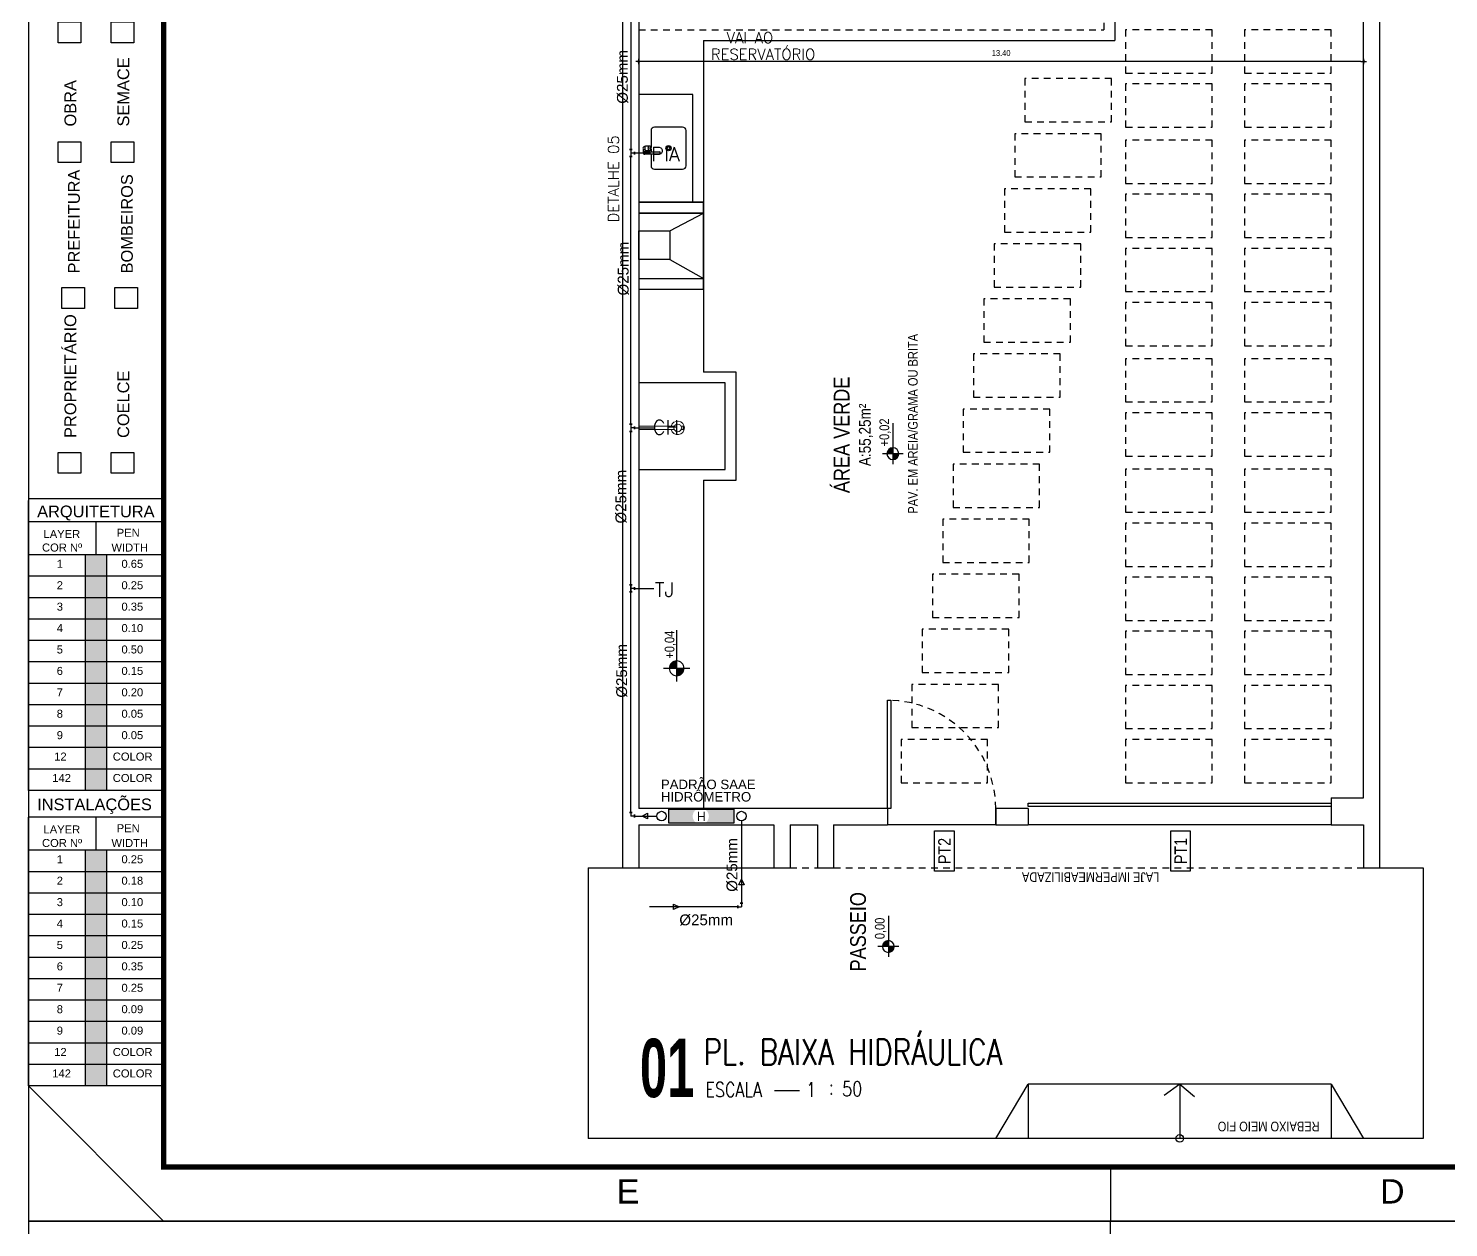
# Model space of a CAD drawing. Header units: millimetres. Extents: x 3923 to 4007, y 744 to 863.
# Drawn here: x 3923.03 to 3949.28, y 803.27 to 825.44 of the extents above; entities that cross this region are included whole.
import ezdxf
from ezdxf.enums import TextEntityAlignment as Align

# ---------------------------------------------------------------- set-up
doc = ezdxf.new("R2010")
doc.units = ezdxf.units.MM
doc.linetypes.add('HIDDEN2', pattern=[0.1875, 0.125, -0.0625])
for name, color, linetype in [('-HIDRO', 8, 'Continuous'), ('AF', 5, 'Continuous'), ('COTA', 7, 'Continuous'), ('Diametro', 2, 'Continuous'), ('DIVERSOS', 1, 'Continuous'), ('E-txt-g', 3, 'Continuous'), ('HID-TUBPRIMARIO', 5, 'Continuous'), ("PRANCHA - PROJETU'S", 7, 'Continuous'), ('Prumadas_T', 2, 'Continuous'), ('TEXTO', 3, 'Continuous')]:
    doc.layers.add(name, color=color, linetype=linetype)
doc.layers.add('E-Lay-9', color=9, linetype='Continuous', lineweight=9)
doc.layers.add('E-Txt-W', color=7, linetype='Continuous', lineweight=20)
doc.styles.add('100-25', font='ROMANS.shx', dxfattribs={"height": 0.12})
doc.styles.add('ARIAL', font='arial.ttf', dxfattribs={"height": 2})
doc.styles.add('CARIMBO_DADOS', font='arial.ttf', dxfattribs={"height": 0.1})
doc.styles.add('F2', font='ARIALN.TTF')
doc.styles.add('REG140', font='romans.shx', dxfattribs={"width": 0.8, "height": 0.35})
doc.styles.add('REG60', font='romans.shx', dxfattribs={"width": 0.8, "height": 0.15})
doc.styles.add('REG80', font='romans.shx', dxfattribs={"width": 0.8, "height": 0.2})
doc.styles.add('ROMANS', font='romans__.ttf', dxfattribs={"height": 0.1})
doc.styles.add('SANSSERIF2', font='sanssb__.ttf', dxfattribs={"width": 0.8})
doc.styles.get("Standard").update_dxf_attribs({"font": 'arial.ttf'})
doc.dimstyles.new('ARQUITETURA', dxfattribs={"dimtxt": 0.11, "dimasz": 0.05, "dimexe": 0.1, "dimexo": 0, "dimgap": 0.1, "dimtad": 1, "dimzin": 5, "dimdsep": 46, "dimtxsty": 'F2', "dimblk": 'COTA', "dimcen": 0, "dimse1": 1, "dimse2": 1, "dimadec": 0, "dimazin": 0, "dimtfac": 2, "dimtix": 1, "dimtmove": 2, "dimatfit": 3, "dimldrblk": 'COTA', "dimfxl": 1, "dimtolj": 1, "dimtzin": 5, "dimarcsym": 0})

# ---------------------------------------------------------------- blocks, each defined once
blk = doc.blocks.new('ADFSGASDFG')
at = {"layer": "PRANCHA - PROJETU'S"}
h = blk.add_hatch(color=1, dxfattribs=at)
h.set_gradient(color1=(255, 0, 0), color2=(255, 0, 0), tint=1)
h.paths.add_polyline_path([(278.03, 60.265), (277.634, 60.265), (277.634, 59.869), (278.03, 59.869)])
h = blk.add_hatch(color=1, dxfattribs=at)
h.set_gradient(color1=(255, 255, 0), color2=(255, 255, 0), tint=1)
h.paths.add_polyline_path([(278.03, 59.473), (278.03, 59.869), (277.634, 59.869), (277.634, 59.473)])
h = blk.add_hatch(color=1, dxfattribs=at)
h.set_gradient(color1=(0, 255, 0), color2=(0, 255, 0), tint=1)
h.paths.add_polyline_path([(278.03, 59.473), (277.634, 59.473), (277.634, 59.077), (278.03, 59.077)])
h = blk.add_hatch(color=1, dxfattribs=at)
h.set_gradient(color1=(0, 255, 255), color2=(0, 255, 255), tint=1)
h.paths.add_polyline_path([(278.03, 59.077), (277.634, 59.077), (277.634, 58.681), (278.03, 58.681)])
h = blk.add_hatch(color=1, dxfattribs=at)
h.set_gradient(color1=(0, 0, 255), color2=(0, 0, 255), tint=1)
h.paths.add_polyline_path([(278.03, 58.681), (277.634, 58.681), (277.634, 58.285), (278.03, 58.285)])
h = blk.add_hatch(color=1, dxfattribs=at)
h.set_gradient(color1=(255, 0, 255), color2=(255, 0, 255), tint=1)
h.paths.add_polyline_path([(278.03, 58.285), (277.634, 58.285), (277.634, 57.889), (278.03, 57.889)])
h = blk.add_hatch(color=1, dxfattribs=at)
h.set_gradient(color1=(255, 255, 255), tint=1)
h.paths.add_polyline_path([(278.03, 57.889), (277.634, 57.889), (277.634, 57.493), (278.03, 57.493)])
h = blk.add_hatch(color=1, dxfattribs=at)
h.set_gradient(color1=(128, 128, 128), color2=(128, 128, 128), tint=1)
h.paths.add_polyline_path([(278.03, 57.493), (277.634, 57.493), (277.634, 57.097), (278.03, 57.097)])
h = blk.add_hatch(color=1, dxfattribs=at)
h.set_gradient(color1=(192, 192, 192), color2=(192, 192, 192), tint=1)
h.paths.add_polyline_path([(278.03, 57.097), (277.634, 57.097), (277.634, 56.701), (278.03, 56.701)])
h = blk.add_hatch(color=1, dxfattribs=at)
h.set_gradient(color1=(204, 0, 0), color2=(204, 0, 0), tint=1)
h.paths.add_polyline_path([(278.03, 56.305), (278.03, 56.701), (277.634, 56.701), (277.634, 56.305)])
h = blk.add_hatch(color=1, dxfattribs=at)
h.set_gradient(color1=(0, 153, 204), color2=(0, 153, 204), tint=1)
h.paths.add_polyline_path([(278.03, 56.305), (277.634, 56.305), (277.634, 55.909), (278.03, 55.909)])
h = blk.add_hatch(color=1, dxfattribs=at)
h.set_gradient(color1=(255, 0, 0), color2=(255, 0, 0), tint=1)
h.paths.add_polyline_path([(278.03, 54.802), (277.634, 54.802), (277.634, 54.406), (278.03, 54.406)])
h = blk.add_hatch(color=1, dxfattribs=at)
h.set_gradient(color1=(255, 255, 0), color2=(255, 255, 0), tint=1)
h.paths.add_polyline_path([(278.03, 54.01), (278.03, 54.406), (277.634, 54.406), (277.634, 54.01)])
h = blk.add_hatch(color=1, dxfattribs=at)
h.set_gradient(color1=(0, 255, 0), color2=(0, 255, 0), tint=1)
h.paths.add_polyline_path([(278.03, 54.01), (277.634, 54.01), (277.634, 53.614), (278.03, 53.614)])
h = blk.add_hatch(color=1, dxfattribs=at)
h.set_gradient(color1=(0, 255, 255), color2=(0, 255, 255), tint=1)
h.paths.add_polyline_path([(278.03, 53.614), (277.634, 53.614), (277.634, 53.218), (278.03, 53.218)])
h = blk.add_hatch(color=1, dxfattribs=at)
h.set_gradient(color1=(0, 0, 255), color2=(0, 0, 255), tint=1)
h.paths.add_polyline_path([(278.03, 53.218), (277.634, 53.218), (277.634, 52.822), (278.03, 52.822)])
h = blk.add_hatch(color=1, dxfattribs=at)
h.set_gradient(color1=(255, 0, 255), color2=(255, 0, 255), tint=1)
h.paths.add_polyline_path([(278.03, 52.822), (277.634, 52.822), (277.634, 52.426), (278.03, 52.426)])
h = blk.add_hatch(color=1, dxfattribs=at)
h.set_gradient(color1=(255, 255, 255), tint=1)
h.paths.add_polyline_path([(278.03, 52.426), (277.634, 52.426), (277.634, 52.03), (278.03, 52.03)])
h = blk.add_hatch(color=1, dxfattribs=at)
h.set_gradient(color1=(128, 128, 128), color2=(128, 128, 128), tint=1)
h.paths.add_polyline_path([(278.03, 52.03), (277.634, 52.03), (277.634, 51.634), (278.03, 51.634)])
h = blk.add_hatch(color=1, dxfattribs=at)
h.set_gradient(color1=(192, 192, 192), color2=(192, 192, 192), tint=1)
h.paths.add_polyline_path([(278.03, 51.634), (277.634, 51.634), (277.634, 51.238), (278.03, 51.238)])
h = blk.add_hatch(color=1, dxfattribs=at)
h.set_gradient(color1=(204, 0, 0), color2=(204, 0, 0), tint=1)
h.paths.add_polyline_path([(278.03, 50.842), (278.03, 51.238), (277.634, 51.238), (277.634, 50.842)])
h = blk.add_hatch(color=1, dxfattribs=at)
h.set_gradient(color1=(0, 153, 204), color2=(0, 153, 204), tint=1)
h.paths.add_polyline_path([(278.03, 50.842), (277.634, 50.842), (277.634, 50.446), (278.03, 50.446)])
at = {"layer": "PRANCHA - PROJETU'S", "color": 1}
for p, q in [((360.678, 107.346), (276.578, 107.346)), ((276.578, 107.346), (276.578, 47.946)), ((296.578, 106.346), (296.578, 107.346)), ((279.078, 47.946), (276.578, 50.446)), ((296.578, 48.946), (296.578, 47.946)), ((276.578, 47.946), (360.678, 47.946))]:
    blk.add_line(p, q, dxfattribs=at)
at = {"layer": "PRANCHA - PROJETU'S"}
for p, q in [((279.086, 61.299), (276.578, 61.299)), ((276.578, 55.909), (276.578, 61.272)), ((279.086, 60.876), (276.578, 60.876)), ((279.086, 60.876), (276.578, 60.876)), ((277.832, 60.265), (277.832, 60.876)), ((279.086, 60.876), (279.086, 55.909)), ((279.086, 60.265), (276.578, 60.265)), ((277.634, 55.909), (277.634, 60.265)), ((278.03, 55.909), (278.03, 60.265)), ((279.086, 59.869), (276.578, 59.869)), ((279.086, 59.473), (276.578, 59.473)), ((279.086, 59.077), (276.578, 59.077)), ((279.086, 58.681), (276.578, 58.681)), ((279.086, 58.285), (276.578, 58.285)), ((279.086, 57.889), (276.578, 57.889)), ((279.086, 57.493), (276.578, 57.493)), ((279.086, 57.097), (276.578, 57.097)), ((279.086, 56.701), (276.578, 56.701)), ((279.086, 56.305), (276.578, 56.305)), ((279.086, 55.909), (276.578, 55.909)), ((279.086, 55.413), (276.578, 55.413)), ((276.578, 50.446), (276.578, 55.413)), ((277.832, 54.802), (277.832, 55.413)), ((279.086, 55.413), (279.086, 50.446)), ((279.086, 54.802), (276.578, 54.802)), ((277.634, 50.446), (277.634, 54.802)), ((278.03, 50.446), (278.03, 54.802)), ((279.086, 54.406), (276.578, 54.406)), ((279.086, 54.01), (276.578, 54.01)), ((279.086, 53.614), (276.578, 53.614)), ((279.086, 53.218), (276.578, 53.218)), ((279.086, 52.822), (276.578, 52.822)), ((279.086, 52.426), (276.578, 52.426)), ((279.086, 52.03), (276.578, 52.03)), ((279.086, 51.634), (276.578, 51.634)), ((279.086, 51.238), (276.578, 51.238)), ((279.086, 50.842), (276.578, 50.842)), ((279.086, 50.446), (276.578, 50.446))]:
    blk.add_line(p, q, dxfattribs=at)
at = {"layer": "PRANCHA - PROJETU'S", "color": 4, "const_width": 0.1}
blk.add_lwpolyline([(279.078, 106.346), (359.678, 106.346), (359.678, 48.946), (279.078, 48.946)], close=True, dxfattribs=at)
at = {"layer": "PRANCHA - PROJETU'S"}
for points in [[(277.13, 70.118), (277.548, 70.118), (277.548, 69.732), (277.13, 69.732)], [(278.109, 70.118), (278.526, 70.118), (278.526, 69.732), (278.109, 69.732)], [(277.13, 67.904), (277.548, 67.904), (277.548, 67.518), (277.13, 67.518)], [(278.109, 67.904), (278.526, 67.904), (278.526, 67.518), (278.109, 67.518)], [(277.197, 65.206), (277.615, 65.206), (277.615, 64.821), (277.197, 64.821)], [(278.176, 65.206), (278.594, 65.206), (278.594, 64.821), (278.176, 64.821)], [(277.13, 62.158), (277.548, 62.158), (277.548, 61.773), (277.13, 61.773)], [(278.109, 62.158), (278.526, 62.158), (278.526, 61.773), (278.109, 61.773)]]:
    blk.add_lwpolyline(points, close=True, dxfattribs=at)
at = {"layer": "PRANCHA - PROJETU'S", "color": 2, "style": 'ARIAL'}
for s, height, p in [('SEMACE', 0.2168, (278.224, 68.185)), ('OBRA', 0.2168, (277.245, 68.185)), ('PREFEITURA', 0.2168, (277.312, 65.469)), ('BOMBEIROS', 0.2168, (278.291, 65.469)), ('PROPRIETÁRIO', 0.21676, (277.245, 62.426)), ('COELCE', 0.2168, (278.224, 62.426))]:
    blk.add_text(s, height=height, rotation=90, dxfattribs=at).set_placement(p, align=Align.TOP_LEFT)
for s, p in [('ARQUITETURA', (276.74, 61.176)), ('INSTALAÇÕES', (276.74, 55.759))]:
    blk.add_text(s, height=0.21676, dxfattribs=at).set_placement(p, align=Align.TOP_LEFT)
at = {"layer": "PRANCHA - PROJETU'S", "style": 'ARIAL'}
for s, height, p in [('LAYER', 0.1479, (276.858, 60.724)), ('PEN', 0.1479, (278.211, 60.747)), ('COR Nº', 0.1479, (276.83, 60.474)), ('WIDTH', 0.1479, (278.113, 60.474)), ('1', 0.148, (277.102, 60.173)), ('0.65', 0.1479, (278.298, 60.173)), ('2', 0.148, (277.102, 59.777)), ('0.25', 0.1479, (278.298, 59.777)), ('3', 0.148, (277.102, 59.381)), ('0.35', 0.1479, (278.298, 59.381)), ('4', 0.148, (277.102, 58.985)), ('0.10', 0.1479, (278.298, 58.985)), ('5', 0.148, (277.102, 58.589)), ('0.50', 0.1479, (278.298, 58.589)), ('6', 0.148, (277.102, 58.193)), ('0.15', 0.1479, (278.298, 58.193)), ('7', 0.148, (277.102, 57.797)), ('0.20', 0.1479, (278.298, 57.797)), ('8', 0.148, (277.102, 57.401)), ('0.05', 0.1479, (278.298, 57.401)), ('9', 0.148, (277.102, 57.005)), ('0.05', 0.1479, (278.298, 57.005)), ('12', 0.1479, (277.055, 56.609)), ('COLOR', 0.1479, (278.138, 56.609)), ('142', 0.1479, (277.02, 56.213)), ('COLOR', 0.1479, (278.138, 56.213)), ('LAYER', 0.1479, (276.858, 55.261)), ('PEN', 0.1479, (278.211, 55.284)), ('COR Nº', 0.1479, (276.83, 55.011)), ('WIDTH', 0.1479, (278.113, 55.011)), ('1', 0.148, (277.102, 54.71)), ('0.25', 0.1479, (278.298, 54.71)), ('2', 0.148, (277.102, 54.314)), ('0.18', 0.1479, (278.298, 54.314)), ('3', 0.148, (277.102, 53.918)), ('0.10', 0.1479, (278.298, 53.918)), ('4', 0.148, (277.102, 53.522)), ('0.15', 0.1479, (278.298, 53.522)), ('5', 0.148, (277.102, 53.126)), ('0.25', 0.1479, (278.298, 53.126)), ('6', 0.148, (277.102, 52.73)), ('0.35', 0.1479, (278.298, 52.73)), ('7', 0.148, (277.102, 52.334)), ('0.25', 0.1479, (278.298, 52.334)), ('8', 0.148, (277.102, 51.938)), ('0.09', 0.1479, (278.298, 51.938)), ('9', 0.148, (277.102, 51.542)), ('0.09', 0.1479, (278.298, 51.542)), ('12', 0.1479, (277.055, 51.146)), ('COLOR', 0.1479, (278.138, 51.146)), ('142', 0.1479, (277.02, 50.75)), ('COLOR', 0.1479, (278.138, 50.75))]:
    blk.add_text(s, height=height, dxfattribs=at).set_placement(p, align=Align.TOP_LEFT)
at = {"layer": "PRANCHA - PROJETU'S", "color": 50, "linetype": 'Continuous', "style": 'ARIAL'}
for s, p in [('E', (287.661, 48.496)), ('D', (301.788, 48.496))]:
    blk.add_text(s, height=0.45, dxfattribs=at).set_placement(p, align=Align.MIDDLE)
blk = doc.blocks.new('CRBODADOSÇ')
at = {"layer": "PRANCHA - PROJETU'S", "color": 3}
blk.add_line((164.825, 196.917), (165.288, 196.917), dxfattribs=at)
at = {"layer": "PRANCHA - PROJETU'S", "color": 3, "style": 'REG80', "width": 0.8}
for s, p in [('ESCALA', (163.548, 196.799)), ('1', (165.407, 196.799)), (':', (165.829, 196.842))]:
    blk.add_text(s, height=0.27, dxfattribs=at).set_placement(p)
at = {"layer": "PRANCHA - PROJETU'S", "color": 2, "style": 'REG140', "width": 0.8}
for tag, p in [('PROJETO', (163.521, 198.067)), ('DESENHO', (163.516, 197.395))]:
    blk.add_attdef(tag, p, '', height=0.472, dxfattribs=at)
at = {"layer": "PRANCHA - PROJETU'S", "style": 'SANSSERIF2', "width": 0.6}
blk.add_attdef('00', text='', height=1.08, dxfattribs=at).set_placement((162.84, 196.795), align=Align.CENTER)
at = {"layer": "PRANCHA - PROJETU'S", "color": 3, "style": 'REG80', "width": 0.8}
blk.add_attdef('ESCALA', (166.075, 196.813), '', height=0.27, dxfattribs=at)
blk = doc.blocks.new('TXT-AMB75')
at = {"layer": 'E-txt-g', "style": 'REG80', "width": 0.8, "flags": 8}
blk.add_attdef('TXT', text='', height=0.2, dxfattribs=at).set_placement((0.005, 0.296), align=Align.CENTER)
at = {"layer": 'E-Txt-W', "style": 'REG60', "width": 0.8, "flags": 8}
blk.add_attdef('TXT', text='', height=0.15, dxfattribs=at).set_placement((0.005, 0.027), align=Align.CENTER)
blk = doc.blocks.new('NIVEL')
at = {"layer": 'DIVERSOS'}
h = blk.add_hatch(color=7, dxfattribs=at)
h.paths.add_polyline_path([(0, 0.137, 0.414214), (-0.137, 0), (0, 0)])
h.paths.add_polyline_path([(0, 0), (0, -0.137, 0.414214), (0.137, 0)])
at = {"layer": 'DIVERSOS', "color": 7}
for p, q in [((0.709, 0), (-0.242, 0)), ((0, 0.242), (0, -0.242))]:
    blk.add_line(p, q, dxfattribs=at)
blk.add_circle((0, 0), 0.137, dxfattribs=at)
blk = doc.blocks.new('Chuveiro')
at = {"layer": 'E-Lay-9', "color": 8}
for p, q in [((-0.031, 0.016), (-0.36, 0.016)), ((0.051, 0.016), (0.031, 0.016)), ((0.051, 0.016), (0.051, -0.016)), ((-0.031, -0.016), (-0.36, -0.016)), ((0.051, -0.016), (0.031, -0.016))]:
    blk.add_line(p, q, dxfattribs=at)
blk.add_circle((0, 0), 0.0348, dxfattribs=at)
for centre, radius, start, end in [((0, 0), 0.0624, 194.4775, 165.5225), ((0.009, 0), 0.0444, 339.4266, 20.5734)]:
    blk.add_arc(centre, radius, start, end, dxfattribs=at)
blk = doc.blocks.new('COTA')
at = {"layer": 'COTA'}
for p, q in [((-1, 0), (1, 0)), ((0, 1), (0, -1))]:
    blk.add_line(p, q, dxfattribs=at)
at = {"layer": 'COTA', "const_width": 0.5}
blk.add_lwpolyline([(-0.25, 0, 1), (0.25, 0, 1)], format="xyb", close=True, dxfattribs=at)
blk = doc.blocks.new('*D1341')
at = {"layer": '-HIDRO', "color": 0, "lineweight": -2}
blk.add_line((3947.659, 824.827), (3934.359, 824.827), dxfattribs=at)
at = {"layer": '-HIDRO', "color": 0, "lineweight": -2, "xscale": 0.05, "yscale": 0.05, "zscale": 0.05, "rotation": 180}
blk.add_blockref('COTA', (3934.309, 824.827), dxfattribs=at)
at = {"layer": '-HIDRO', "color": 0, "lineweight": -2, "xscale": 0.05, "yscale": 0.05, "zscale": 0.05}
blk.add_blockref('COTA', (3947.709, 824.827), dxfattribs=at)
at = {"layer": '-HIDRO', "color": 0, "insert": (3941.009, 824.983), "char_height": 0.11, "attachment_point": 5, "style": 'F2'}
blk.add_mtext('\\A1;13.40', dxfattribs=at)

msp = doc.modelspace()

# ---------------------------------------------------------------- hatches: boundary and pattern name
at = {"layer": 'HID-TUBPRIMARIO'}
h = msp.add_hatch(color=256, dxfattribs=at)
h.paths.add_polyline_path([(3935.533, 810.742), (3936.067, 810.742), (3936.067, 811.002), (3935.531, 811.002, -0.270224), (3935.607, 810.871, -0.265974)])
h.paths.add_polyline_path([(3934.867, 810.742), (3935.381, 810.742, -0.265974), (3935.307, 810.871, -0.270224), (3935.383, 811.002), (3934.867, 811.002)])

# ---------------------------------------------------------------- linework, layer by layer
at = {"layer": '-HIDRO', "ltscale": 0.5}
for p, q in [((3934.009, 859.915), (3934.009, 809.915)), ((3948.009, 809.915), (3948.009, 859.915)), ((3947.709, 811.215), (3947.709, 845.415)), ((3943.109, 835.915), (3943.109, 825.215)), ((3934.309, 826.415), (3934.309, 811.015)), ((3935.509, 825.215), (3943.109, 825.215)), ((3935.509, 825.215), (3935.509, 819.083)), ((3935.509, 817.083), (3935.509, 811.015)), ((3947.109, 811.215), (3947.109, 810.715)), ((3947.109, 811.215), (3947.709, 811.215)), ((3938.909, 811.015), (3934.309, 811.015)), ((3938.909, 811.015), (3938.909, 810.715)), ((3940.909, 810.715), (3940.909, 811.015)), ((3941.509, 811.015), (3940.909, 811.015)), ((3940.909, 811.015), (3940.909, 810.715)), ((3941.509, 811.015), (3941.509, 810.715)), ((3934.309, 810.715), (3934.309, 809.915)), ((3934.309, 810.715), (3936.807, 810.715)), ((3936.807, 810.715), (3936.807, 809.915)), ((3937.107, 810.715), (3937.613, 810.715)), ((3937.107, 810.715), (3937.107, 809.915)), ((3937.613, 810.715), (3937.613, 809.915)), ((3937.913, 810.715), (3937.913, 809.915)), ((3937.913, 810.715), (3938.909, 810.715)), ((3940.909, 810.715), (3938.909, 810.715)), ((3940.909, 810.715), (3941.509, 810.715)), ((3947.109, 810.715), (3941.509, 810.715)), ((3947.109, 810.715), (3947.709, 810.715)), ((3947.709, 810.715), (3947.709, 809.915)), ((3933.376, 809.915), (3933.376, 804.915)), ((3933.376, 809.915), (3934.009, 809.915)), ((3934.009, 809.915), (3934.309, 809.915)), ((3936.807, 809.915), (3937.107, 809.915)), ((3937.613, 809.915), (3937.913, 809.915)), ((3947.709, 809.915), (3948.009, 809.915)), ((3948.009, 809.915), (3948.809, 809.915)), ((3948.009, 809.915), (3948.809, 809.915)), ((3948.809, 809.915), (3948.809, 804.915)), ((3940.909, 804.915), (3941.509, 805.915)), ((3947.109, 805.915), (3941.509, 805.915)), ((3941.509, 805.915), (3941.509, 804.915)), ((3944.309, 805.915), (3944.023, 805.706)), ((3944.309, 805.915), (3944.309, 804.915)), ((3944.309, 805.915), (3944.582, 805.692)), ((3947.109, 805.915), (3947.109, 804.915)), ((3947.109, 805.915), (3947.709, 804.915)), ((3948.809, 804.915), (3933.376, 804.915))]:
    msp.add_line(p, q, dxfattribs=at)
at = {"layer": '-HIDRO', "linetype": 'HIDDEN2'}
for p, q in [((3942.909, 836.115), (3942.909, 825.415)), ((3934.309, 825.415), (3942.909, 825.415)), ((3937.107, 809.915), (3937.613, 809.915)), ((3937.913, 809.915), (3947.709, 809.915))]:
    msp.add_line(p, q, dxfattribs=at)
at = {"layer": '-HIDRO'}
for p, q in [((3934.441, 823.151), (3934.441, 823.185)), ((3935.31, 822.223), (3934.309, 822.223, 34.439)), ((3934.309, 809.915), (3936.807, 809.915))]:
    msp.add_line(p, q, dxfattribs=at)
at = {"layer": '-HIDRO', "linetype": 'Continuous'}
for p, q in [((3934.309, 822.223), (3935.509, 822.223, 2.039)), ((3935.509, 822.023, -33.885), (3935.509, 822.223, 2.039)), ((3934.309, 822.023), (3935.509, 822.023, 2.039)), ((3934.882, 821.697, -30.968), (3935.509, 822.023, 2.039)), ((3935.509, 820.815, 2.039), (3935.509, 822.023, 2.039)), ((3934.882, 821.167, -30.968), (3935.509, 820.815, 2.039)), ((3934.309, 820.815), (3935.509, 820.815, 2.039)), ((3934.309, 820.615), (3935.509, 820.615, 2.039)), ((3935.509, 820.615, -29.457), (3935.509, 820.815, -30.011))]:
    msp.add_line(p, q, dxfattribs=at)
at = {"layer": '-HIDRO', "linetype": 'HIDDEN2'}
for points in [[(3944.909, 825.412), (3943.309, 825.412), (3943.309, 824.612), (3944.909, 824.612)], [(3947.109, 825.412), (3945.509, 825.412), (3945.509, 824.612), (3947.109, 824.612)], [(3943.049, 824.51), (3941.449, 824.51), (3941.449, 823.71), (3943.049, 823.71)], [(3944.909, 824.412), (3943.309, 824.412), (3943.309, 823.612), (3944.909, 823.612)], [(3947.109, 824.412), (3945.509, 824.412), (3945.509, 823.612), (3947.109, 823.612)], [(3942.859, 823.492), (3941.259, 823.492), (3941.259, 822.692), (3942.859, 822.692)], [(3944.909, 823.372), (3943.309, 823.372), (3943.309, 822.572), (3944.909, 822.572)], [(3947.109, 823.372), (3945.509, 823.372), (3945.509, 822.572), (3947.109, 822.572)], [(3942.669, 822.474), (3941.069, 822.474), (3941.069, 821.674), (3942.669, 821.674)], [(3944.909, 822.372), (3943.309, 822.372), (3943.309, 821.572), (3944.909, 821.572)], [(3947.109, 822.372), (3945.509, 822.372), (3945.509, 821.572), (3947.109, 821.572)], [(3942.479, 821.456), (3940.879, 821.456), (3940.879, 820.656), (3942.479, 820.656)], [(3944.909, 821.372), (3943.309, 821.372), (3943.309, 820.572), (3944.909, 820.572)], [(3947.109, 821.372), (3945.509, 821.372), (3945.509, 820.572), (3947.109, 820.572)], [(3942.289, 820.438), (3940.689, 820.438), (3940.689, 819.638), (3942.289, 819.638)], [(3944.909, 820.372), (3943.309, 820.372), (3943.309, 819.572), (3944.909, 819.572)], [(3947.109, 820.372), (3945.509, 820.372), (3945.509, 819.572), (3947.109, 819.572)], [(3942.099, 819.419), (3940.499, 819.419), (3940.499, 818.619), (3942.099, 818.619)], [(3944.909, 819.332), (3943.309, 819.332), (3943.309, 818.532), (3944.909, 818.532)], [(3947.109, 819.332), (3945.509, 819.332), (3945.509, 818.532), (3947.109, 818.532)], [(3941.909, 818.401), (3940.309, 818.401), (3940.309, 817.601), (3941.909, 817.601)], [(3944.909, 818.332), (3943.309, 818.332), (3943.309, 817.532), (3944.909, 817.532)], [(3947.109, 818.332), (3945.509, 818.332), (3945.509, 817.532), (3947.109, 817.532)], [(3941.719, 817.383), (3940.119, 817.383), (3940.119, 816.583), (3941.719, 816.583)], [(3944.909, 817.292), (3943.309, 817.292), (3943.309, 816.492), (3944.909, 816.492)], [(3947.109, 817.292), (3945.509, 817.292), (3945.509, 816.492), (3947.109, 816.492)], [(3941.529, 816.365), (3939.929, 816.365), (3939.929, 815.565), (3941.529, 815.565)], [(3944.909, 816.292), (3943.309, 816.292), (3943.309, 815.492), (3944.909, 815.492)], [(3947.109, 816.292), (3945.509, 816.292), (3945.509, 815.492), (3947.109, 815.492)], [(3941.339, 815.347), (3939.739, 815.347), (3939.739, 814.547), (3941.339, 814.547)], [(3944.909, 815.292), (3943.309, 815.292), (3943.309, 814.492), (3944.909, 814.492)], [(3947.109, 815.292), (3945.509, 815.292), (3945.509, 814.492), (3947.109, 814.492)], [(3941.149, 814.328), (3939.549, 814.328), (3939.549, 813.528), (3941.149, 813.528)], [(3944.909, 814.292), (3943.309, 814.292), (3943.309, 813.492), (3944.909, 813.492)], [(3947.109, 814.292), (3945.509, 814.292), (3945.509, 813.492), (3947.109, 813.492)], [(3940.959, 813.31), (3939.359, 813.31), (3939.359, 812.51), (3940.959, 812.51)], [(3944.909, 813.292), (3943.309, 813.292), (3943.309, 812.492), (3944.909, 812.492)], [(3947.109, 813.292), (3945.509, 813.292), (3945.509, 812.492), (3947.109, 812.492)], [(3940.758, 812.292), (3939.158, 812.292), (3939.158, 811.492), (3940.758, 811.492)], [(3944.909, 812.292), (3943.309, 812.292), (3943.309, 811.492), (3944.909, 811.492)], [(3947.109, 812.292), (3945.509, 812.292), (3945.509, 811.492), (3947.109, 811.492)]]:
    msp.add_lwpolyline(points, close=True, dxfattribs=at)
at = {"layer": '-HIDRO'}
msp.add_lwpolyline([(3935.31, 822.223), (3935.309, 824.215), (3934.309, 824.215), (3934.309, 822.223)], dxfattribs=at)
for points in [[(3934.537, 823.118), (3934.537, 822.9, 0.414214), (3934.601, 822.835), (3935.12, 822.835, 0.414214), (3935.185, 822.9), (3935.185, 823.548, 0.414214), (3935.12, 823.612), (3934.601, 823.612, 0.414214), (3934.537, 823.548), (3934.537, 823.236)], [(3934.428, 823.252), (3934.417, 823.252, 0.546464), (3934.391, 823.212, -0.10784), (3934.392, 823.205), (3934.392, 823.135)], [(3934.391, 823.212, 0.293273), (3934.417, 823.195), (3934.428, 823.195)], [(3934.509, 823.264), (3934.448, 823.264, 0.133256), (3934.438, 823.261, 0.106756), (3934.428, 823.252, 0.082828), (3934.422, 823.24, 0.071352), (3934.42, 823.224, 0.071352), (3934.422, 823.208, 0.082828), (3934.428, 823.195, 0.106756), (3934.438, 823.186, 0.133256), (3934.448, 823.183), (3934.509, 823.183)], [(3934.537, 823.207), (3934.537, 823.151, 0.414214)]]:
    msp.add_lwpolyline(points, format="xyb", dxfattribs=at)
for points in [[(3934.509, 823.183, 0.133256), (3934.52, 823.186, 0.106756), (3934.53, 823.195, 0.082828), (3934.536, 823.208, 0.071352), (3934.538, 823.224, 0.071352), (3934.536, 823.24, 0.082828), (3934.53, 823.252, 0.106756), (3934.52, 823.261, 0.133256), (3934.509, 823.264, 0.133256), (3934.499, 823.261, 0.106756), (3934.489, 823.252, 0.082828), (3934.483, 823.24, 0.071352), (3934.481, 823.224, 0.071352), (3934.483, 823.208, 0.082828), (3934.489, 823.195, 0.106756), (3934.499, 823.186, 0.133256)], [(3934.521, 823.236, 0.133256), (3934.518, 823.235, 0.106756), (3934.515, 823.232, 0.082828), (3934.514, 823.228, 0.071352), (3934.513, 823.224, 0.071352), (3934.514, 823.219, 0.082828), (3934.515, 823.215, 0.106756), (3934.518, 823.212, 0.133256), (3934.521, 823.211, 0.133256), (3934.525, 823.212, 0.106756), (3934.528, 823.215, 0.082828), (3934.529, 823.219, 0.071352), (3934.53, 823.224, 0.071352), (3934.529, 823.228, 0.082828), (3934.528, 823.232, 0.106756), (3934.525, 823.235, 0.133256)], [(3934.417, 823.118), (3934.692, 823.118, 1), (3934.692, 823.151), (3934.417, 823.151, 1)]]:
    msp.add_lwpolyline(points, format="xyb", close=True, dxfattribs=at)
at = {"layer": '-HIDRO', "elevation": 2.039}
for points in [[(3935.509, 820.615), (3935.509, 822.223), (3934.309, 822.223), (3934.309, 820.615)], [(3935.509, 820.815), (3935.509, 822.023), (3934.309, 822.023), (3934.309, 820.815)]]:
    msp.add_lwpolyline(points, close=True, dxfattribs=at)
at = {"layer": '-HIDRO', "linetype": 'Continuous', "elevation": -30.968}
msp.add_lwpolyline([(3934.309, 821.167), (3934.309, 821.697), (3934.882, 821.697), (3934.882, 821.167)], close=True, dxfattribs=at)
at = {"layer": '-HIDRO', "ltscale": 0.5}
msp.add_lwpolyline([(3935.509, 817.083), (3936.109, 817.083), (3936.109, 819.083), (3935.509, 819.083)], dxfattribs=at)
msp.add_lwpolyline([(3934.309, 818.883), (3934.309, 817.283), (3935.909, 817.283), (3935.909, 818.883)], close=True, dxfattribs=at)
at = {"layer": '-HIDRO', "ltscale": 0.05}
for points in [[(3938.909, 811.015), (3938.909, 813.015), (3938.969, 813.015), (3938.969, 811.015)], [(3941.509, 811.054), (3941.509, 811.114), (3947.109, 811.114), (3947.109, 811.054)]]:
    msp.add_lwpolyline(points, close=True, dxfattribs=at)
at = {"layer": '-HIDRO'}
for points in [[(3936.067, 811.002), (3936.067, 810.742), (3934.867, 810.742), (3934.867, 811.002)], [(3939.778, 809.858), (3939.778, 810.599), (3940.139, 810.599), (3940.139, 809.858)], [(3944.144, 809.858), (3944.144, 810.599), (3944.504, 810.599), (3944.504, 809.858)]]:
    msp.add_lwpolyline(points, close=True, dxfattribs=at)
for radius in [0.0486, 0.0284]:
    msp.add_circle((3934.861, 823.224), radius, dxfattribs=at)
at = {"layer": '-HIDRO', "ltscale": 0.5}
msp.add_circle((3944.309, 804.915), 0.0697, dxfattribs=at)
at = {"layer": '-HIDRO'}
for centre, radius, start, end in [((3934.417, 823.135), 0.0243, 41.8103, 318.1897), ((3934.417, 823.224), 0.0567, 295.3769, 314.4153), ((3934.692, 823.135), 0.0203, 233.1301, 126.8699)]:
    msp.add_arc(centre, radius, start, end, dxfattribs=at)
at = {"layer": '-HIDRO', "linetype": 'HIDDEN2'}
msp.add_arc((3938.909, 811.015), 2, 0, 90, dxfattribs=at)
at = {"layer": 'AF'}
for p, q in [((3934.163, 825.665), (3934.163, 823.199)), ((3934.53, 823.133), (3934.229, 823.133)), ((3934.229, 818.053), (3934.587, 818.053)), ((3934.229, 815.085), (3934.587, 815.085)), ((3936.208, 810.789), (3936.208, 809.262)), ((3936.142, 809.196), (3934.509, 809.196))]:
    msp.add_line(p, q, dxfattribs=at)
at = {"layer": 'AF', "color": 2}
for p, q in [((3934.163, 823.199), (3934.163, 823.133)), ((3934.229, 823.133), (3934.163, 823.133)), ((3934.163, 823.133), (3934.163, 823.067)), ((3934.163, 818.119), (3934.163, 818.053)), ((3934.229, 818.053), (3934.163, 818.053)), ((3934.163, 818.053), (3934.163, 817.987)), ((3934.163, 815.151), (3934.163, 815.085)), ((3934.229, 815.085), (3934.163, 815.085)), ((3934.163, 815.085), (3934.163, 815.019)), ((3934.163, 810.942), (3934.163, 810.876)), ((3934.229, 810.876), (3934.163, 810.876)), ((3936.142, 809.196), (3936.208, 809.196)), ((3936.208, 809.262), (3936.208, 809.196))]:
    msp.add_line(p, q, dxfattribs=at)
at = {"layer": 'AF', "color": 5}
for p, q in [((3934.163, 818.119), (3934.163, 823.067)), ((3934.163, 810.942), (3934.163, 817.987)), ((3934.229, 810.876), (3934.644, 810.876))]:
    msp.add_line(p, q, dxfattribs=at)
for points in [[(3934.375, 810.876, 0), (3934.475, 810.926, 0), (3934.475, 810.826, 0), (3934.375, 810.876, 0)], [(3936.208, 809.706, 0), (3936.258, 809.606, 0), (3936.158, 809.606, 0), (3936.208, 809.706, 0)], [(3935.055, 809.196, 0), (3934.955, 809.146, 0), (3934.955, 809.246, 0), (3935.055, 809.196, 0)]]:
    msp.add_polyline3d(points, dxfattribs=at)
at = {"layer": 'AF', "color": 2, "extrusion": (1.83697e-16, 1, 0)}
for centre in [(-3934.163, 0, 823.199), (-3934.163, 0, 823.068), (-3934.163, 0, 818.119), (-3934.163, 0, 817.988), (-3934.163, 0, 815.151), (-3934.163, 0, 815.019), (-3934.163, 0, 810.942)]:
    msp.add_circle(centre, 0.025, dxfattribs=at)
at = {"layer": 'AF', "color": 2, "extrusion": (1, -1.83697e-16, 0)}
for centre in [(823.133, 0, 3934.229), (818.053, 0, 3934.229), (815.085, 0, 3934.229), (810.876, 0, 3934.229)]:
    msp.add_circle(centre, 0.025, dxfattribs=at)
at = {"layer": 'AF', "color": 2, "extrusion": (-1, 0, 0)}
msp.add_circle((-809.196, 0, -3936.142), 0.025, dxfattribs=at)
at = {"layer": 'AF', "color": 2, "extrusion": (0, 1, 0)}
msp.add_circle((-3936.208, 0, 809.262), 0.025, dxfattribs=at)
at = {"layer": 'HID-TUBPRIMARIO'}
for centre in [(3934.731, 810.876), (3936.208, 810.876)]:
    msp.add_circle(centre, 0.0871, dxfattribs=at)

# ---------------------------------------------------------------- block references
at = {"layer": '-HIDRO'}
ref = msp.add_blockref('TXT-AMB75', (3938.638, 817.915), dxfattribs=dict(at, xscale=1.458, yscale=1.458, zscale=1.458, rotation=90))
ref.add_attrib('TXT', 'ÁREA VERDE', dxfattribs={"layer": 'E-txt-g', "color": 2, "height": 0.2916, "rotation": 90, "style": 'F2'}).set_placement((3938.206, 817.923), align=Align.CENTER)
ref.add_attrib('TXT', 'A:55,25m²', dxfattribs={"layer": 'E-Txt-W', "height": 0.2187, "rotation": 90, "style": 'F2'}).set_placement((3938.599, 817.923), align=Align.CENTER)
at = {"layer": '-HIDRO', "xscale": -2, "yscale": 2, "zscale": 2, "rotation": 180}
msp.add_blockref('Chuveiro', (3935.03, 818.052), dxfattribs=at)
at = {"layer": '-HIDRO', "linetype": 'Continuous', "xscale": -0.7971733240954236, "yscale": 0.7971733240954236, "zscale": 0.7971733240954236, "rotation": 270}
for p in [(3939.007, 817.574), (3938.924, 808.463)]:
    msp.add_blockref('NIVEL', p, dxfattribs=at)
at = {"layer": '-HIDRO', "linetype": 'Continuous', "xscale": -1, "rotation": 270}
msp.add_blockref('NIVEL', (3935.01, 813.606), dxfattribs=at)
at = {"layer": '-HIDRO'}
ref = msp.add_blockref('TXT-AMB75', (3938.941, 808.728), dxfattribs=dict(at, xscale=1.458, yscale=1.458, zscale=1.458, rotation=90))
ref.add_attrib('TXT', 'PASSEIO', dxfattribs={"layer": 'E-txt-g', "color": 2, "height": 0.2916, "rotation": 90, "style": 'F2'}).set_placement((3938.509, 808.736), align=Align.CENTER)
at = {"layer": "PRANCHA - PROJETU'S", "color": 1}
for p in [(3646.451, 755.44), (3646.451, 696.04)]:
    msp.add_blockref('ADFSGASDFG', p, dxfattribs=at)
at = {"layer": "PRANCHA - PROJETU'S"}
msp.add_blockref('CRBODADOSÇ', (3771.995, 608.883), dxfattribs=at).add_auto_attribs({'ESCALA': '50', 'DESENHO': 'PL. BAIXA HIDRÁULICA ', '00': '01'})

# ---------------------------------------------------------------- texts
at = {"layer": '-HIDRO', "linetype": 'Continuous', "style": 'F2'}
for s, height, rotation, p in [('PAV. EM AREIA/GRAMA OU BRITA', 0.17812, 90, (3939.288, 816.467)), ('+0,02', 0.1781, 90, (3938.76, 817.71)), ('+0,04', 0.1781, 90, (3934.791, 813.785)), ('PT2', 0.2308, 90, (3939.846, 809.986)), ('PT1', 0.2308, 90, (3944.212, 809.986)), ('LAJE IMPERMEABILIZADA', 0.17812, 180, (3943.933, 809.657)), ('0,00', 0.1781, 90, (3938.676, 808.599)), ('REBAIXO MEIO FIO', 0.17812, 180, (3946.894, 805.046))]:
    msp.add_text(s, height=height, rotation=rotation, dxfattribs=at).set_placement(p, align=Align.TOP_LEFT)
at = {"layer": '-HIDRO'}
for s, height, rotation, style, p in [('PADRÃO SAAE', 0.175, 360, 'CARIMBO_DADOS', (3934.719, 811.373)), ('HIDRÔMETRO', 0.175, 360, 'CARIMBO_DADOS', (3934.719, 811.144)), ('H', 0.168, 180, '100-25', (3935.546, 810.953))]:
    msp.add_text(s, height=height, rotation=rotation, dxfattribs=dict(at, style=style)).set_placement(p)
at = {"layer": 'Diametro', "style": 'ROMANS'}
for s, rotation, p in [('VAI AO', 360, (3936.366, 825.168)), (' RESERVATÓRIO', 360, (3936.54, 824.86)), ('DETALHE 05', 90, (3933.943, 822.656))]:
    msp.add_text(s, height=0.2, rotation=rotation, dxfattribs=at).set_placement(p, align=Align.CENTER)
at = {"layer": 'Prumadas_T', "style": 'ROMANS'}
for s, p in [('PIA', (3934.54, 822.983)), ('CH', (3934.569, 817.932)), ('TJ', (3934.606, 814.931))]:
    msp.add_text(s, height=0.2621, rotation=360, dxfattribs=at).set_placement(p)
at = {"layer": 'TEXTO'}
for p in [(3934.008, 824.543), (3934.023, 820.996), (3933.98, 816.78), (3933.994, 813.56), (3936.033, 809.971)]:
    msp.add_text('Ø25mm', height=0.2, rotation=90, dxfattribs=at).set_placement(p, align=Align.MIDDLE_CENTER)
msp.add_text('Ø25mm', height=0.2, dxfattribs=at).set_placement((3935.557, 808.956), align=Align.MIDDLE_CENTER)

# ---------------------------------------------------------------- dimensions: what is measured, and where the dimension line sits
at = {"layer": '-HIDRO'}
dim = msp.add_linear_dim(base=(3934.309, 824.827), p1=(3947.709, 825.184), p2=(3934.309, 825.415), angle=180, dimstyle='ARQUITETURA', override={"dimfxl": 0.06, "dimfxlon": 1}, dxfattribs=at)
dim.commit()
dim.dimension.update_dxf_attribs({"geometry": '*D1341', "text_midpoint": (3941.009, 824.983)})

doc.saveas('drawing.dxf')
